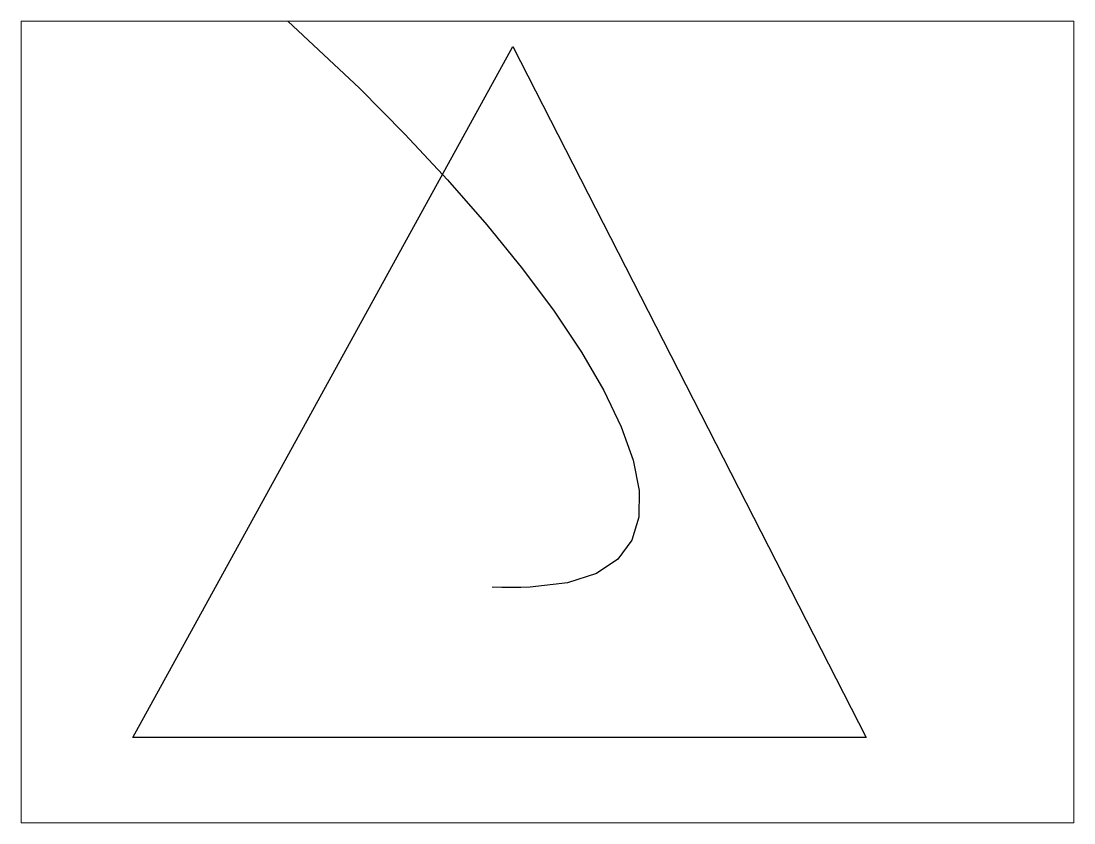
# Paper-space layout 'Layout2' of a CAD drawing. Header units: inches. Extents: x 1.05 to 9.45, y 0.8 to 7.2.
# The model-space entities are those that its viewports show. They can reach past a viewport. Long polylines and large blocks are cut down to what shows.
import ezdxf

# ---------------------------------------------------------------- set-up
doc = ezdxf.new("R2010")
doc.units = ezdxf.units.IN
doc.header["$MEASUREMENT"] = 0
doc.layers.add('TRIANGLE', color=5, linetype='Continuous')

msp = doc.modelspace()

# ---------------------------------------------------------------- linework, layer by layer
msp.add_spline([(13.77, 10.748), (17.344, 27.929), (32.908, 11.95), (32.307, 11.95)], degree=3)
at = {"layer": 'TRIANGLE'}
msp.add_lwpolyline([(26.61, 9.567), (32.633, 20.524), (38.235, 9.567), (26.61, 9.567)], dxfattribs=at)

psp = doc.layouts.new('Layout2')

# ---------------------------------------------------------------- viewports
at = {"layer": '0'}
psp.add_viewport(center=(5.25, 4), size=(8.4, 6.4), view_center_point=(33.1849, 14.5709), view_height=12.717474, dxfattribs=at)

doc.saveas('drawing.dxf')
